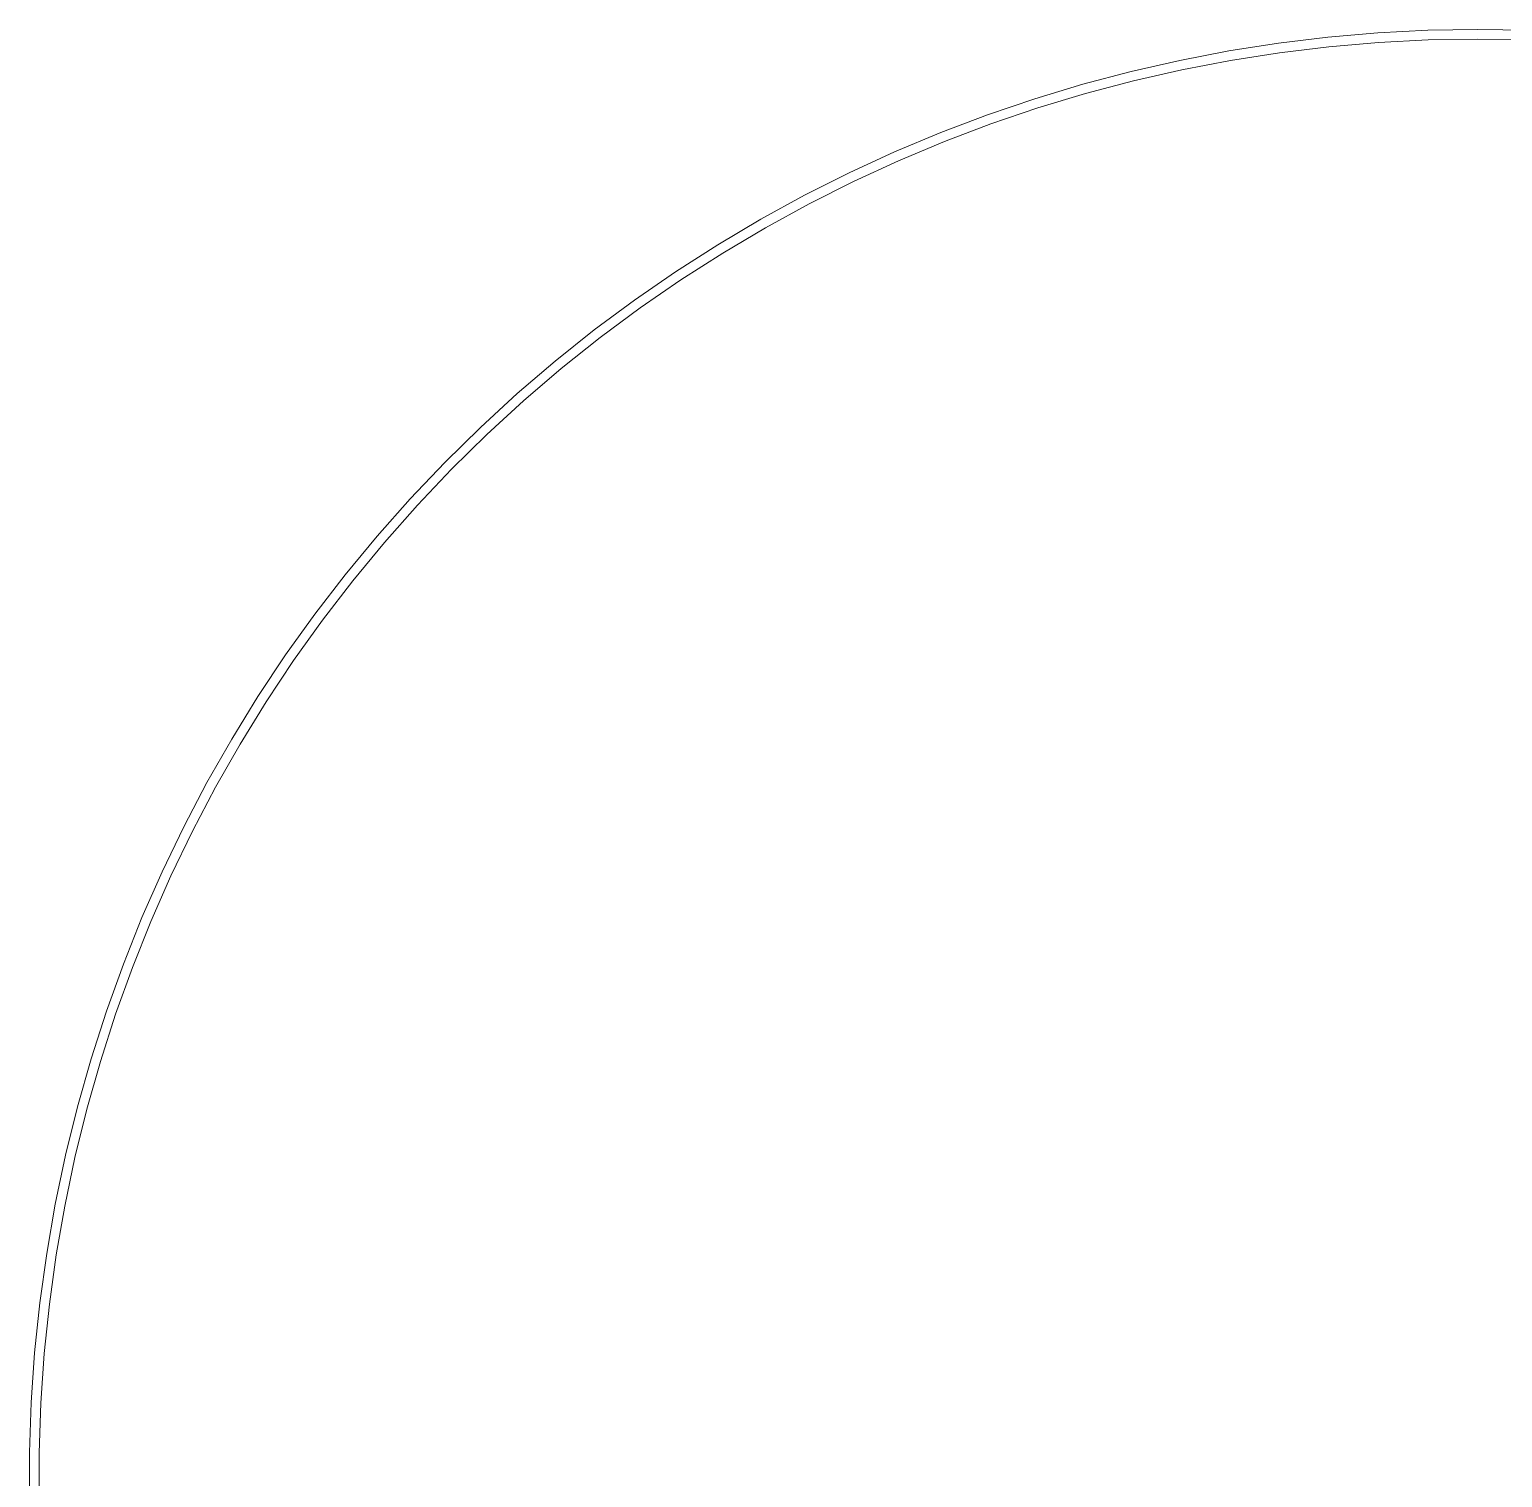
# Model space of a CAD drawing. Header units: inches. Extents: x 48 to 364, y 83 to 304.
# Drawn here: x 218.24 to 259.91, y 167.89 to 208.87 of the extents above; entities that cross this region are included whole.
import ezdxf

# ---------------------------------------------------------------- set-up
doc = ezdxf.new("R2010")
doc.units = ezdxf.units.IN
doc.header["$MEASUREMENT"] = 0
doc.layers.add('DIMS', color=7, linetype='Continuous')

# ---------------------------------------------------------------- blocks, each defined once
blk = doc.blocks.new('block 109')
at = {"layer": 'DIMS', "color": 7, "lineweight": 18, "true_color": 0xffffff}
blk.add_lwpolyline([(259.208, 208.871), (257.794, 208.847)], dxfattribs=at)
blk = doc.blocks.new('block 108')
at = {"layer": 'DIMS'}
blk.add_blockref('block 109', (0, 0), dxfattribs=at)
blk = doc.blocks.new('block 107')
at = {"layer": 'DIMS'}
blk.add_blockref('block 108', (0, 0), dxfattribs=at)
blk = doc.blocks.new('block 112')
at = {"layer": 'DIMS', "color": 7, "lineweight": 18, "true_color": 0xffffff}
blk.add_lwpolyline([(257.794, 208.847), (256.381, 208.774)], dxfattribs=at)
blk = doc.blocks.new('block 111')
at = {"layer": 'DIMS'}
blk.add_blockref('block 112', (0, 0), dxfattribs=at)
blk = doc.blocks.new('block 110')
at = {"layer": 'DIMS'}
blk.add_blockref('block 111', (0, 0), dxfattribs=at)
blk = doc.blocks.new('block 115')
at = {"layer": 'DIMS', "color": 7, "lineweight": 18, "true_color": 0xffffff}
blk.add_lwpolyline([(256.381, 208.774), (254.972, 208.652)], dxfattribs=at)
blk = doc.blocks.new('block 114')
at = {"layer": 'DIMS'}
blk.add_blockref('block 115', (0, 0), dxfattribs=at)
blk = doc.blocks.new('block 113')
at = {"layer": 'DIMS'}
blk.add_blockref('block 114', (0, 0), dxfattribs=at)
blk = doc.blocks.new('block 118')
at = {"layer": 'DIMS', "color": 7, "lineweight": 18, "true_color": 0xffffff}
blk.add_lwpolyline([(254.972, 208.652), (253.568, 208.481)], dxfattribs=at)
blk = doc.blocks.new('block 117')
at = {"layer": 'DIMS'}
blk.add_blockref('block 118', (0, 0), dxfattribs=at)
blk = doc.blocks.new('block 116')
at = {"layer": 'DIMS'}
blk.add_blockref('block 117', (0, 0), dxfattribs=at)
blk = doc.blocks.new('block 121')
at = {"layer": 'DIMS', "color": 7, "lineweight": 18, "true_color": 0xffffff}
blk.add_lwpolyline([(253.568, 208.481), (252.17, 208.263)], dxfattribs=at)
blk = doc.blocks.new('block 120')
at = {"layer": 'DIMS'}
blk.add_blockref('block 121', (0, 0), dxfattribs=at)
blk = doc.blocks.new('block 119')
at = {"layer": 'DIMS'}
blk.add_blockref('block 120', (0, 0), dxfattribs=at)
blk = doc.blocks.new('block 124')
at = {"layer": 'DIMS', "color": 7, "lineweight": 18, "true_color": 0xffffff}
blk.add_lwpolyline([(252.17, 208.263), (250.781, 207.996)], dxfattribs=at)
blk = doc.blocks.new('block 123')
at = {"layer": 'DIMS'}
blk.add_blockref('block 124', (0, 0), dxfattribs=at)
blk = doc.blocks.new('block 122')
at = {"layer": 'DIMS'}
blk.add_blockref('block 123', (0, 0), dxfattribs=at)
blk = doc.blocks.new('block 127')
at = {"layer": 'DIMS', "color": 7, "lineweight": 18, "true_color": 0xffffff}
blk.add_lwpolyline([(250.781, 207.996), (249.401, 207.681)], dxfattribs=at)
blk = doc.blocks.new('block 126')
at = {"layer": 'DIMS'}
blk.add_blockref('block 127', (0, 0), dxfattribs=at)
blk = doc.blocks.new('block 125')
at = {"layer": 'DIMS'}
blk.add_blockref('block 126', (0, 0), dxfattribs=at)
blk = doc.blocks.new('block 130')
at = {"layer": 'DIMS', "color": 7, "lineweight": 18, "true_color": 0xffffff}
blk.add_lwpolyline([(249.401, 207.681), (248.034, 207.319)], dxfattribs=at)
blk = doc.blocks.new('block 129')
at = {"layer": 'DIMS'}
blk.add_blockref('block 130', (0, 0), dxfattribs=at)
blk = doc.blocks.new('block 128')
at = {"layer": 'DIMS'}
blk.add_blockref('block 129', (0, 0), dxfattribs=at)
blk = doc.blocks.new('block 133')
at = {"layer": 'DIMS', "color": 7, "lineweight": 18, "true_color": 0xffffff}
blk.add_lwpolyline([(248.034, 207.319), (246.68, 206.909)], dxfattribs=at)
blk = doc.blocks.new('block 132')
at = {"layer": 'DIMS'}
blk.add_blockref('block 133', (0, 0), dxfattribs=at)
blk = doc.blocks.new('block 131')
at = {"layer": 'DIMS'}
blk.add_blockref('block 132', (0, 0), dxfattribs=at)
blk = doc.blocks.new('block 136')
at = {"layer": 'DIMS', "color": 7, "lineweight": 18, "true_color": 0xffffff}
blk.add_lwpolyline([(246.68, 206.909), (245.34, 206.454)], dxfattribs=at)
blk = doc.blocks.new('block 135')
at = {"layer": 'DIMS'}
blk.add_blockref('block 136', (0, 0), dxfattribs=at)
blk = doc.blocks.new('block 134')
at = {"layer": 'DIMS'}
blk.add_blockref('block 135', (0, 0), dxfattribs=at)
blk = doc.blocks.new('block 139')
at = {"layer": 'DIMS', "color": 7, "lineweight": 18, "true_color": 0xffffff}
blk.add_lwpolyline([(245.34, 206.454), (244.018, 205.952)], dxfattribs=at)
blk = doc.blocks.new('block 138')
at = {"layer": 'DIMS'}
blk.add_blockref('block 139', (0, 0), dxfattribs=at)
blk = doc.blocks.new('block 137')
at = {"layer": 'DIMS'}
blk.add_blockref('block 138', (0, 0), dxfattribs=at)
blk = doc.blocks.new('block 142')
at = {"layer": 'DIMS', "color": 7, "lineweight": 18, "true_color": 0xffffff}
blk.add_lwpolyline([(244.018, 205.952), (242.713, 205.405)], dxfattribs=at)
blk = doc.blocks.new('block 141')
at = {"layer": 'DIMS'}
blk.add_blockref('block 142', (0, 0), dxfattribs=at)
blk = doc.blocks.new('block 140')
at = {"layer": 'DIMS'}
blk.add_blockref('block 141', (0, 0), dxfattribs=at)
blk = doc.blocks.new('block 145')
at = {"layer": 'DIMS', "color": 7, "lineweight": 18, "true_color": 0xffffff}
blk.add_lwpolyline([(242.713, 205.405), (241.428, 204.813)], dxfattribs=at)
blk = doc.blocks.new('block 144')
at = {"layer": 'DIMS'}
blk.add_blockref('block 145', (0, 0), dxfattribs=at)
blk = doc.blocks.new('block 143')
at = {"layer": 'DIMS'}
blk.add_blockref('block 144', (0, 0), dxfattribs=at)
blk = doc.blocks.new('block 148')
at = {"layer": 'DIMS', "color": 7, "lineweight": 18, "true_color": 0xffffff}
blk.add_lwpolyline([(241.428, 204.813), (240.164, 204.178)], dxfattribs=at)
blk = doc.blocks.new('block 147')
at = {"layer": 'DIMS'}
blk.add_blockref('block 148', (0, 0), dxfattribs=at)
blk = doc.blocks.new('block 146')
at = {"layer": 'DIMS'}
blk.add_blockref('block 147', (0, 0), dxfattribs=at)
blk = doc.blocks.new('block 151')
at = {"layer": 'DIMS', "color": 7, "lineweight": 18, "true_color": 0xffffff}
blk.add_lwpolyline([(240.164, 204.178), (238.924, 203.499)], dxfattribs=at)
blk = doc.blocks.new('block 150')
at = {"layer": 'DIMS'}
blk.add_blockref('block 151', (0, 0), dxfattribs=at)
blk = doc.blocks.new('block 149')
at = {"layer": 'DIMS'}
blk.add_blockref('block 150', (0, 0), dxfattribs=at)
blk = doc.blocks.new('block 154')
at = {"layer": 'DIMS', "color": 7, "lineweight": 18, "true_color": 0xffffff}
blk.add_lwpolyline([(238.924, 203.499), (237.707, 202.777)], dxfattribs=at)
blk = doc.blocks.new('block 153')
at = {"layer": 'DIMS'}
blk.add_blockref('block 154', (0, 0), dxfattribs=at)
blk = doc.blocks.new('block 152')
at = {"layer": 'DIMS'}
blk.add_blockref('block 153', (0, 0), dxfattribs=at)
blk = doc.blocks.new('block 157')
at = {"layer": 'DIMS', "color": 7, "lineweight": 18, "true_color": 0xffffff}
blk.add_lwpolyline([(237.707, 202.777), (236.516, 202.015)], dxfattribs=at)
blk = doc.blocks.new('block 156')
at = {"layer": 'DIMS'}
blk.add_blockref('block 157', (0, 0), dxfattribs=at)
blk = doc.blocks.new('block 155')
at = {"layer": 'DIMS'}
blk.add_blockref('block 156', (0, 0), dxfattribs=at)
blk = doc.blocks.new('block 160')
at = {"layer": 'DIMS', "color": 7, "lineweight": 18, "true_color": 0xffffff}
blk.add_lwpolyline([(236.516, 202.015), (235.351, 201.211)], dxfattribs=at)
blk = doc.blocks.new('block 159')
at = {"layer": 'DIMS'}
blk.add_blockref('block 160', (0, 0), dxfattribs=at)
blk = doc.blocks.new('block 158')
at = {"layer": 'DIMS'}
blk.add_blockref('block 159', (0, 0), dxfattribs=at)
blk = doc.blocks.new('block 163')
at = {"layer": 'DIMS', "color": 7, "lineweight": 18, "true_color": 0xffffff}
blk.add_lwpolyline([(235.351, 201.211), (234.215, 200.367)], dxfattribs=at)
blk = doc.blocks.new('block 162')
at = {"layer": 'DIMS'}
blk.add_blockref('block 163', (0, 0), dxfattribs=at)
blk = doc.blocks.new('block 161')
at = {"layer": 'DIMS'}
blk.add_blockref('block 162', (0, 0), dxfattribs=at)
blk = doc.blocks.new('block 166')
at = {"layer": 'DIMS', "color": 7, "lineweight": 18, "true_color": 0xffffff}
blk.add_lwpolyline([(234.215, 200.367), (233.109, 199.485)], dxfattribs=at)
blk = doc.blocks.new('block 165')
at = {"layer": 'DIMS'}
blk.add_blockref('block 166', (0, 0), dxfattribs=at)
blk = doc.blocks.new('block 164')
at = {"layer": 'DIMS'}
blk.add_blockref('block 165', (0, 0), dxfattribs=at)
blk = doc.blocks.new('block 169')
at = {"layer": 'DIMS', "color": 7, "lineweight": 18, "true_color": 0xffffff}
blk.add_lwpolyline([(233.109, 199.485), (232.034, 198.566)], dxfattribs=at)
blk = doc.blocks.new('block 168')
at = {"layer": 'DIMS'}
blk.add_blockref('block 169', (0, 0), dxfattribs=at)
blk = doc.blocks.new('block 167')
at = {"layer": 'DIMS'}
blk.add_blockref('block 168', (0, 0), dxfattribs=at)
blk = doc.blocks.new('block 172')
at = {"layer": 'DIMS', "color": 7, "lineweight": 18, "true_color": 0xffffff}
blk.add_lwpolyline([(232.034, 198.566), (230.992, 197.609)], dxfattribs=at)
blk = doc.blocks.new('block 171')
at = {"layer": 'DIMS'}
blk.add_blockref('block 172', (0, 0), dxfattribs=at)
blk = doc.blocks.new('block 170')
at = {"layer": 'DIMS'}
blk.add_blockref('block 171', (0, 0), dxfattribs=at)
blk = doc.blocks.new('block 175')
at = {"layer": 'DIMS', "color": 7, "lineweight": 18, "true_color": 0xffffff}
blk.add_lwpolyline([(230.992, 197.609), (229.983, 196.618)], dxfattribs=at)
blk = doc.blocks.new('block 174')
at = {"layer": 'DIMS'}
blk.add_blockref('block 175', (0, 0), dxfattribs=at)
blk = doc.blocks.new('block 173')
at = {"layer": 'DIMS'}
blk.add_blockref('block 174', (0, 0), dxfattribs=at)
blk = doc.blocks.new('block 178')
at = {"layer": 'DIMS', "color": 7, "lineweight": 18, "true_color": 0xffffff}
blk.add_lwpolyline([(229.983, 196.618), (229.009, 195.592)], dxfattribs=at)
blk = doc.blocks.new('block 177')
at = {"layer": 'DIMS'}
blk.add_blockref('block 178', (0, 0), dxfattribs=at)
blk = doc.blocks.new('block 176')
at = {"layer": 'DIMS'}
blk.add_blockref('block 177', (0, 0), dxfattribs=at)
blk = doc.blocks.new('block 181')
at = {"layer": 'DIMS', "color": 7, "lineweight": 18, "true_color": 0xffffff}
blk.add_lwpolyline([(229.009, 195.592), (228.071, 194.533)], dxfattribs=at)
blk = doc.blocks.new('block 180')
at = {"layer": 'DIMS'}
blk.add_blockref('block 181', (0, 0), dxfattribs=at)
blk = doc.blocks.new('block 179')
at = {"layer": 'DIMS'}
blk.add_blockref('block 180', (0, 0), dxfattribs=at)
blk = doc.blocks.new('block 184')
at = {"layer": 'DIMS', "color": 7, "lineweight": 18, "true_color": 0xffffff}
blk.add_lwpolyline([(228.071, 194.533), (227.169, 193.442)], dxfattribs=at)
blk = doc.blocks.new('block 183')
at = {"layer": 'DIMS'}
blk.add_blockref('block 184', (0, 0), dxfattribs=at)
blk = doc.blocks.new('block 182')
at = {"layer": 'DIMS'}
blk.add_blockref('block 183', (0, 0), dxfattribs=at)
blk = doc.blocks.new('block 187')
at = {"layer": 'DIMS', "color": 7, "lineweight": 18, "true_color": 0xffffff}
blk.add_lwpolyline([(227.169, 193.442), (226.307, 192.321)], dxfattribs=at)
blk = doc.blocks.new('block 186')
at = {"layer": 'DIMS'}
blk.add_blockref('block 187', (0, 0), dxfattribs=at)
blk = doc.blocks.new('block 185')
at = {"layer": 'DIMS'}
blk.add_blockref('block 186', (0, 0), dxfattribs=at)
blk = doc.blocks.new('block 190')
at = {"layer": 'DIMS', "color": 7, "lineweight": 18, "true_color": 0xffffff}
blk.add_lwpolyline([(226.307, 192.321), (225.483, 191.171)], dxfattribs=at)
blk = doc.blocks.new('block 189')
at = {"layer": 'DIMS'}
blk.add_blockref('block 190', (0, 0), dxfattribs=at)
blk = doc.blocks.new('block 188')
at = {"layer": 'DIMS'}
blk.add_blockref('block 189', (0, 0), dxfattribs=at)
blk = doc.blocks.new('block 193')
at = {"layer": 'DIMS', "color": 7, "lineweight": 18, "true_color": 0xffffff}
blk.add_lwpolyline([(225.483, 191.171), (224.7, 189.993)], dxfattribs=at)
blk = doc.blocks.new('block 192')
at = {"layer": 'DIMS'}
blk.add_blockref('block 193', (0, 0), dxfattribs=at)
blk = doc.blocks.new('block 191')
at = {"layer": 'DIMS'}
blk.add_blockref('block 192', (0, 0), dxfattribs=at)
blk = doc.blocks.new('block 196')
at = {"layer": 'DIMS', "color": 7, "lineweight": 18, "true_color": 0xffffff}
blk.add_lwpolyline([(224.7, 189.993), (223.957, 188.789)], dxfattribs=at)
blk = doc.blocks.new('block 195')
at = {"layer": 'DIMS'}
blk.add_blockref('block 196', (0, 0), dxfattribs=at)
blk = doc.blocks.new('block 194')
at = {"layer": 'DIMS'}
blk.add_blockref('block 195', (0, 0), dxfattribs=at)
blk = doc.blocks.new('block 199')
at = {"layer": 'DIMS', "color": 7, "lineweight": 18, "true_color": 0xffffff}
blk.add_lwpolyline([(223.957, 188.789), (223.257, 187.56)], dxfattribs=at)
blk = doc.blocks.new('block 198')
at = {"layer": 'DIMS'}
blk.add_blockref('block 199', (0, 0), dxfattribs=at)
blk = doc.blocks.new('block 197')
at = {"layer": 'DIMS'}
blk.add_blockref('block 198', (0, 0), dxfattribs=at)
blk = doc.blocks.new('block 202')
at = {"layer": 'DIMS', "color": 7, "lineweight": 18, "true_color": 0xffffff}
blk.add_lwpolyline([(223.257, 187.56), (222.6, 186.307)], dxfattribs=at)
blk = doc.blocks.new('block 201')
at = {"layer": 'DIMS'}
blk.add_blockref('block 202', (0, 0), dxfattribs=at)
blk = doc.blocks.new('block 200')
at = {"layer": 'DIMS'}
blk.add_blockref('block 201', (0, 0), dxfattribs=at)
blk = doc.blocks.new('block 205')
at = {"layer": 'DIMS', "color": 7, "lineweight": 18, "true_color": 0xffffff}
blk.add_lwpolyline([(222.6, 186.307), (221.986, 185.033)], dxfattribs=at)
blk = doc.blocks.new('block 204')
at = {"layer": 'DIMS'}
blk.add_blockref('block 205', (0, 0), dxfattribs=at)
blk = doc.blocks.new('block 203')
at = {"layer": 'DIMS'}
blk.add_blockref('block 204', (0, 0), dxfattribs=at)
blk = doc.blocks.new('block 208')
at = {"layer": 'DIMS', "color": 7, "lineweight": 18, "true_color": 0xffffff}
blk.add_lwpolyline([(221.986, 185.033), (221.417, 183.738)], dxfattribs=at)
blk = doc.blocks.new('block 207')
at = {"layer": 'DIMS'}
blk.add_blockref('block 208', (0, 0), dxfattribs=at)
blk = doc.blocks.new('block 206')
at = {"layer": 'DIMS'}
blk.add_blockref('block 207', (0, 0), dxfattribs=at)
blk = doc.blocks.new('block 211')
at = {"layer": 'DIMS', "color": 7, "lineweight": 18, "true_color": 0xffffff}
blk.add_lwpolyline([(221.417, 183.738), (220.892, 182.424)], dxfattribs=at)
blk = doc.blocks.new('block 210')
at = {"layer": 'DIMS'}
blk.add_blockref('block 211', (0, 0), dxfattribs=at)
blk = doc.blocks.new('block 209')
at = {"layer": 'DIMS'}
blk.add_blockref('block 210', (0, 0), dxfattribs=at)
blk = doc.blocks.new('block 214')
at = {"layer": 'DIMS', "color": 7, "lineweight": 18, "true_color": 0xffffff}
blk.add_lwpolyline([(220.892, 182.424), (220.413, 181.093)], dxfattribs=at)
blk = doc.blocks.new('block 213')
at = {"layer": 'DIMS'}
blk.add_blockref('block 214', (0, 0), dxfattribs=at)
blk = doc.blocks.new('block 212')
at = {"layer": 'DIMS'}
blk.add_blockref('block 213', (0, 0), dxfattribs=at)
blk = doc.blocks.new('block 217')
at = {"layer": 'DIMS', "color": 7, "lineweight": 18, "true_color": 0xffffff}
blk.add_lwpolyline([(220.413, 181.093), (219.981, 179.746)], dxfattribs=at)
blk = doc.blocks.new('block 216')
at = {"layer": 'DIMS'}
blk.add_blockref('block 217', (0, 0), dxfattribs=at)
blk = doc.blocks.new('block 215')
at = {"layer": 'DIMS'}
blk.add_blockref('block 216', (0, 0), dxfattribs=at)
blk = doc.blocks.new('block 220')
at = {"layer": 'DIMS', "color": 7, "lineweight": 18, "true_color": 0xffffff}
blk.add_lwpolyline([(219.981, 179.746), (219.596, 178.385)], dxfattribs=at)
blk = doc.blocks.new('block 219')
at = {"layer": 'DIMS'}
blk.add_blockref('block 220', (0, 0), dxfattribs=at)
blk = doc.blocks.new('block 218')
at = {"layer": 'DIMS'}
blk.add_blockref('block 219', (0, 0), dxfattribs=at)
blk = doc.blocks.new('block 223')
at = {"layer": 'DIMS', "color": 7, "lineweight": 18, "true_color": 0xffffff}
blk.add_lwpolyline([(219.596, 178.385), (219.257, 177.011)], dxfattribs=at)
blk = doc.blocks.new('block 222')
at = {"layer": 'DIMS'}
blk.add_blockref('block 223', (0, 0), dxfattribs=at)
blk = doc.blocks.new('block 221')
at = {"layer": 'DIMS'}
blk.add_blockref('block 222', (0, 0), dxfattribs=at)
blk = doc.blocks.new('block 226')
at = {"layer": 'DIMS', "color": 7, "lineweight": 18, "true_color": 0xffffff}
blk.add_lwpolyline([(219.257, 177.011), (218.966, 175.627)], dxfattribs=at)
blk = doc.blocks.new('block 225')
at = {"layer": 'DIMS'}
blk.add_blockref('block 226', (0, 0), dxfattribs=at)
blk = doc.blocks.new('block 224')
at = {"layer": 'DIMS'}
blk.add_blockref('block 225', (0, 0), dxfattribs=at)
blk = doc.blocks.new('block 229')
at = {"layer": 'DIMS', "color": 7, "lineweight": 18, "true_color": 0xffffff}
blk.add_lwpolyline([(218.966, 175.627), (218.723, 174.233)], dxfattribs=at)
blk = doc.blocks.new('block 228')
at = {"layer": 'DIMS'}
blk.add_blockref('block 229', (0, 0), dxfattribs=at)
blk = doc.blocks.new('block 227')
at = {"layer": 'DIMS'}
blk.add_blockref('block 228', (0, 0), dxfattribs=at)
blk = doc.blocks.new('block 232')
at = {"layer": 'DIMS', "color": 7, "lineweight": 18, "true_color": 0xffffff}
blk.add_lwpolyline([(218.723, 174.233), (218.528, 172.832)], dxfattribs=at)
blk = doc.blocks.new('block 231')
at = {"layer": 'DIMS'}
blk.add_blockref('block 232', (0, 0), dxfattribs=at)
blk = doc.blocks.new('block 230')
at = {"layer": 'DIMS'}
blk.add_blockref('block 231', (0, 0), dxfattribs=at)
blk = doc.blocks.new('block 235')
at = {"layer": 'DIMS', "color": 7, "lineweight": 18, "true_color": 0xffffff}
blk.add_lwpolyline([(218.528, 172.832), (218.382, 171.425)], dxfattribs=at)
blk = doc.blocks.new('block 234')
at = {"layer": 'DIMS'}
blk.add_blockref('block 235', (0, 0), dxfattribs=at)
blk = doc.blocks.new('block 233')
at = {"layer": 'DIMS'}
blk.add_blockref('block 234', (0, 0), dxfattribs=at)
blk = doc.blocks.new('block 238')
at = {"layer": 'DIMS', "color": 7, "lineweight": 18, "true_color": 0xffffff}
blk.add_lwpolyline([(218.382, 171.425), (218.284, 170.013)], dxfattribs=at)
blk = doc.blocks.new('block 237')
at = {"layer": 'DIMS'}
blk.add_blockref('block 238', (0, 0), dxfattribs=at)
blk = doc.blocks.new('block 236')
at = {"layer": 'DIMS'}
blk.add_blockref('block 237', (0, 0), dxfattribs=at)
blk = doc.blocks.new('block 241')
at = {"layer": 'DIMS', "color": 7, "lineweight": 18, "true_color": 0xffffff}
blk.add_lwpolyline([(218.284, 170.013), (218.236, 168.6)], dxfattribs=at)
blk = doc.blocks.new('block 240')
at = {"layer": 'DIMS'}
blk.add_blockref('block 241', (0, 0), dxfattribs=at)
blk = doc.blocks.new('block 239')
at = {"layer": 'DIMS'}
blk.add_blockref('block 240', (0, 0), dxfattribs=at)
blk = doc.blocks.new('block 244')
at = {"layer": 'DIMS', "color": 7, "lineweight": 18, "true_color": 0xffffff}
blk.add_lwpolyline([(218.236, 168.6), (218.236, 167.185)], dxfattribs=at)
blk = doc.blocks.new('block 243')
at = {"layer": 'DIMS'}
blk.add_blockref('block 244', (0, 0), dxfattribs=at)
blk = doc.blocks.new('block 242')
at = {"layer": 'DIMS'}
blk.add_blockref('block 243', (0, 0), dxfattribs=at)
blk = doc.blocks.new('block 517')
at = {"layer": 'DIMS', "color": 7, "lineweight": 18, "true_color": 0xffffff}
blk.add_lwpolyline([(218.508, 167.19), (218.508, 168.595)], dxfattribs=at)
blk = doc.blocks.new('block 516')
at = {"layer": 'DIMS'}
blk.add_blockref('block 517', (0, 0), dxfattribs=at)
blk = doc.blocks.new('block 515')
at = {"layer": 'DIMS'}
blk.add_blockref('block 516', (0, 0), dxfattribs=at)
blk = doc.blocks.new('block 520')
at = {"layer": 'DIMS', "color": 7, "lineweight": 18, "true_color": 0xffffff}
blk.add_lwpolyline([(218.508, 168.595), (218.557, 170)], dxfattribs=at)
blk = doc.blocks.new('block 519')
at = {"layer": 'DIMS'}
blk.add_blockref('block 520', (0, 0), dxfattribs=at)
blk = doc.blocks.new('block 518')
at = {"layer": 'DIMS'}
blk.add_blockref('block 519', (0, 0), dxfattribs=at)
blk = doc.blocks.new('block 523')
at = {"layer": 'DIMS', "color": 7, "lineweight": 18, "true_color": 0xffffff}
blk.add_lwpolyline([(218.557, 170), (218.654, 171.401)], dxfattribs=at)
blk = doc.blocks.new('block 522')
at = {"layer": 'DIMS'}
blk.add_blockref('block 523', (0, 0), dxfattribs=at)
blk = doc.blocks.new('block 521')
at = {"layer": 'DIMS'}
blk.add_blockref('block 522', (0, 0), dxfattribs=at)
blk = doc.blocks.new('block 526')
at = {"layer": 'DIMS', "color": 7, "lineweight": 18, "true_color": 0xffffff}
blk.add_lwpolyline([(218.654, 171.401), (218.799, 172.799)], dxfattribs=at)
blk = doc.blocks.new('block 525')
at = {"layer": 'DIMS'}
blk.add_blockref('block 526', (0, 0), dxfattribs=at)
blk = doc.blocks.new('block 524')
at = {"layer": 'DIMS'}
blk.add_blockref('block 525', (0, 0), dxfattribs=at)
blk = doc.blocks.new('block 529')
at = {"layer": 'DIMS', "color": 7, "lineweight": 18, "true_color": 0xffffff}
blk.add_lwpolyline([(218.799, 172.799), (218.993, 174.191)], dxfattribs=at)
blk = doc.blocks.new('block 528')
at = {"layer": 'DIMS'}
blk.add_blockref('block 529', (0, 0), dxfattribs=at)
blk = doc.blocks.new('block 527')
at = {"layer": 'DIMS'}
blk.add_blockref('block 528', (0, 0), dxfattribs=at)
blk = doc.blocks.new('block 532')
at = {"layer": 'DIMS', "color": 7, "lineweight": 18, "true_color": 0xffffff}
blk.add_lwpolyline([(218.993, 174.191), (219.234, 175.575)], dxfattribs=at)
blk = doc.blocks.new('block 531')
at = {"layer": 'DIMS'}
blk.add_blockref('block 532', (0, 0), dxfattribs=at)
blk = doc.blocks.new('block 530')
at = {"layer": 'DIMS'}
blk.add_blockref('block 531', (0, 0), dxfattribs=at)
blk = doc.blocks.new('block 535')
at = {"layer": 'DIMS', "color": 7, "lineweight": 18, "true_color": 0xffffff}
blk.add_lwpolyline([(219.234, 175.575), (219.523, 176.95)], dxfattribs=at)
blk = doc.blocks.new('block 534')
at = {"layer": 'DIMS'}
blk.add_blockref('block 535', (0, 0), dxfattribs=at)
blk = doc.blocks.new('block 533')
at = {"layer": 'DIMS'}
blk.add_blockref('block 534', (0, 0), dxfattribs=at)
blk = doc.blocks.new('block 538')
at = {"layer": 'DIMS', "color": 7, "lineweight": 18, "true_color": 0xffffff}
blk.add_lwpolyline([(219.523, 176.95), (219.859, 178.315)], dxfattribs=at)
blk = doc.blocks.new('block 537')
at = {"layer": 'DIMS'}
blk.add_blockref('block 538', (0, 0), dxfattribs=at)
blk = doc.blocks.new('block 536')
at = {"layer": 'DIMS'}
blk.add_blockref('block 537', (0, 0), dxfattribs=at)
blk = doc.blocks.new('block 541')
at = {"layer": 'DIMS', "color": 7, "lineweight": 18, "true_color": 0xffffff}
blk.add_lwpolyline([(219.859, 178.315), (220.243, 179.667)], dxfattribs=at)
blk = doc.blocks.new('block 540')
at = {"layer": 'DIMS'}
blk.add_blockref('block 541', (0, 0), dxfattribs=at)
blk = doc.blocks.new('block 539')
at = {"layer": 'DIMS'}
blk.add_blockref('block 540', (0, 0), dxfattribs=at)
blk = doc.blocks.new('block 544')
at = {"layer": 'DIMS', "color": 7, "lineweight": 18, "true_color": 0xffffff}
blk.add_lwpolyline([(220.243, 179.667), (220.672, 181.005)], dxfattribs=at)
blk = doc.blocks.new('block 543')
at = {"layer": 'DIMS'}
blk.add_blockref('block 544', (0, 0), dxfattribs=at)
blk = doc.blocks.new('block 542')
at = {"layer": 'DIMS'}
blk.add_blockref('block 543', (0, 0), dxfattribs=at)
blk = doc.blocks.new('block 547')
at = {"layer": 'DIMS', "color": 7, "lineweight": 18, "true_color": 0xffffff}
blk.add_lwpolyline([(220.672, 181.005), (221.148, 182.327)], dxfattribs=at)
blk = doc.blocks.new('block 546')
at = {"layer": 'DIMS'}
blk.add_blockref('block 547', (0, 0), dxfattribs=at)
blk = doc.blocks.new('block 545')
at = {"layer": 'DIMS'}
blk.add_blockref('block 546', (0, 0), dxfattribs=at)
blk = doc.blocks.new('block 550')
at = {"layer": 'DIMS', "color": 7, "lineweight": 18, "true_color": 0xffffff}
blk.add_lwpolyline([(221.148, 182.327), (221.669, 183.632)], dxfattribs=at)
blk = doc.blocks.new('block 549')
at = {"layer": 'DIMS'}
blk.add_blockref('block 550', (0, 0), dxfattribs=at)
blk = doc.blocks.new('block 548')
at = {"layer": 'DIMS'}
blk.add_blockref('block 549', (0, 0), dxfattribs=at)
blk = doc.blocks.new('block 553')
at = {"layer": 'DIMS', "color": 7, "lineweight": 18, "true_color": 0xffffff}
blk.add_lwpolyline([(221.669, 183.632), (222.234, 184.918)], dxfattribs=at)
blk = doc.blocks.new('block 552')
at = {"layer": 'DIMS'}
blk.add_blockref('block 553', (0, 0), dxfattribs=at)
blk = doc.blocks.new('block 551')
at = {"layer": 'DIMS'}
blk.add_blockref('block 552', (0, 0), dxfattribs=at)
blk = doc.blocks.new('block 556')
at = {"layer": 'DIMS', "color": 7, "lineweight": 18, "true_color": 0xffffff}
blk.add_lwpolyline([(222.234, 184.918), (222.844, 186.185)], dxfattribs=at)
blk = doc.blocks.new('block 555')
at = {"layer": 'DIMS'}
blk.add_blockref('block 556', (0, 0), dxfattribs=at)
blk = doc.blocks.new('block 554')
at = {"layer": 'DIMS'}
blk.add_blockref('block 555', (0, 0), dxfattribs=at)
blk = doc.blocks.new('block 559')
at = {"layer": 'DIMS', "color": 7, "lineweight": 18, "true_color": 0xffffff}
blk.add_lwpolyline([(222.844, 186.185), (223.497, 187.429)], dxfattribs=at)
blk = doc.blocks.new('block 558')
at = {"layer": 'DIMS'}
blk.add_blockref('block 559', (0, 0), dxfattribs=at)
blk = doc.blocks.new('block 557')
at = {"layer": 'DIMS'}
blk.add_blockref('block 558', (0, 0), dxfattribs=at)
blk = doc.blocks.new('block 562')
at = {"layer": 'DIMS', "color": 7, "lineweight": 18, "true_color": 0xffffff}
blk.add_lwpolyline([(223.497, 187.429), (224.193, 188.65)], dxfattribs=at)
blk = doc.blocks.new('block 561')
at = {"layer": 'DIMS'}
blk.add_blockref('block 562', (0, 0), dxfattribs=at)
blk = doc.blocks.new('block 560')
at = {"layer": 'DIMS'}
blk.add_blockref('block 561', (0, 0), dxfattribs=at)
blk = doc.blocks.new('block 565')
at = {"layer": 'DIMS', "color": 7, "lineweight": 18, "true_color": 0xffffff}
blk.add_lwpolyline([(224.193, 188.65), (224.93, 189.846)], dxfattribs=at)
blk = doc.blocks.new('block 564')
at = {"layer": 'DIMS'}
blk.add_blockref('block 565', (0, 0), dxfattribs=at)
blk = doc.blocks.new('block 563')
at = {"layer": 'DIMS'}
blk.add_blockref('block 564', (0, 0), dxfattribs=at)
blk = doc.blocks.new('block 568')
at = {"layer": 'DIMS', "color": 7, "lineweight": 18, "true_color": 0xffffff}
blk.add_lwpolyline([(224.93, 189.846), (225.708, 191.016)], dxfattribs=at)
blk = doc.blocks.new('block 567')
at = {"layer": 'DIMS'}
blk.add_blockref('block 568', (0, 0), dxfattribs=at)
blk = doc.blocks.new('block 566')
at = {"layer": 'DIMS'}
blk.add_blockref('block 567', (0, 0), dxfattribs=at)
blk = doc.blocks.new('block 571')
at = {"layer": 'DIMS', "color": 7, "lineweight": 18, "true_color": 0xffffff}
blk.add_lwpolyline([(225.708, 191.016), (226.526, 192.158)], dxfattribs=at)
blk = doc.blocks.new('block 570')
at = {"layer": 'DIMS'}
blk.add_blockref('block 571', (0, 0), dxfattribs=at)
blk = doc.blocks.new('block 569')
at = {"layer": 'DIMS'}
blk.add_blockref('block 570', (0, 0), dxfattribs=at)
blk = doc.blocks.new('block 574')
at = {"layer": 'DIMS', "color": 7, "lineweight": 18, "true_color": 0xffffff}
blk.add_lwpolyline([(226.526, 192.158), (227.383, 193.272)], dxfattribs=at)
blk = doc.blocks.new('block 573')
at = {"layer": 'DIMS'}
blk.add_blockref('block 574', (0, 0), dxfattribs=at)
blk = doc.blocks.new('block 572')
at = {"layer": 'DIMS'}
blk.add_blockref('block 573', (0, 0), dxfattribs=at)
blk = doc.blocks.new('block 577')
at = {"layer": 'DIMS', "color": 7, "lineweight": 18, "true_color": 0xffffff}
blk.add_lwpolyline([(227.383, 193.272), (228.278, 194.355)], dxfattribs=at)
blk = doc.blocks.new('block 576')
at = {"layer": 'DIMS'}
blk.add_blockref('block 577', (0, 0), dxfattribs=at)
blk = doc.blocks.new('block 575')
at = {"layer": 'DIMS'}
blk.add_blockref('block 576', (0, 0), dxfattribs=at)
blk = doc.blocks.new('block 580')
at = {"layer": 'DIMS', "color": 7, "lineweight": 18, "true_color": 0xffffff}
blk.add_lwpolyline([(228.278, 194.355), (229.21, 195.407)], dxfattribs=at)
blk = doc.blocks.new('block 579')
at = {"layer": 'DIMS'}
blk.add_blockref('block 580', (0, 0), dxfattribs=at)
blk = doc.blocks.new('block 578')
at = {"layer": 'DIMS'}
blk.add_blockref('block 579', (0, 0), dxfattribs=at)
blk = doc.blocks.new('block 583')
at = {"layer": 'DIMS', "color": 7, "lineweight": 18, "true_color": 0xffffff}
blk.add_lwpolyline([(229.21, 195.407), (230.178, 196.426)], dxfattribs=at)
blk = doc.blocks.new('block 582')
at = {"layer": 'DIMS'}
blk.add_blockref('block 583', (0, 0), dxfattribs=at)
blk = doc.blocks.new('block 581')
at = {"layer": 'DIMS'}
blk.add_blockref('block 582', (0, 0), dxfattribs=at)
blk = doc.blocks.new('block 586')
at = {"layer": 'DIMS', "color": 7, "lineweight": 18, "true_color": 0xffffff}
blk.add_lwpolyline([(230.178, 196.426), (231.179, 197.412)], dxfattribs=at)
blk = doc.blocks.new('block 585')
at = {"layer": 'DIMS'}
blk.add_blockref('block 586', (0, 0), dxfattribs=at)
blk = doc.blocks.new('block 584')
at = {"layer": 'DIMS'}
blk.add_blockref('block 585', (0, 0), dxfattribs=at)
blk = doc.blocks.new('block 589')
at = {"layer": 'DIMS', "color": 7, "lineweight": 18, "true_color": 0xffffff}
blk.add_lwpolyline([(231.179, 197.412), (232.215, 198.361)], dxfattribs=at)
blk = doc.blocks.new('block 588')
at = {"layer": 'DIMS'}
blk.add_blockref('block 589', (0, 0), dxfattribs=at)
blk = doc.blocks.new('block 587')
at = {"layer": 'DIMS'}
blk.add_blockref('block 588', (0, 0), dxfattribs=at)
blk = doc.blocks.new('block 592')
at = {"layer": 'DIMS', "color": 7, "lineweight": 18, "true_color": 0xffffff}
blk.add_lwpolyline([(232.215, 198.361), (233.283, 199.275)], dxfattribs=at)
blk = doc.blocks.new('block 591')
at = {"layer": 'DIMS'}
blk.add_blockref('block 592', (0, 0), dxfattribs=at)
blk = doc.blocks.new('block 590')
at = {"layer": 'DIMS'}
blk.add_blockref('block 591', (0, 0), dxfattribs=at)
blk = doc.blocks.new('block 595')
at = {"layer": 'DIMS', "color": 7, "lineweight": 18, "true_color": 0xffffff}
blk.add_lwpolyline([(233.283, 199.275), (234.382, 200.151)], dxfattribs=at)
blk = doc.blocks.new('block 594')
at = {"layer": 'DIMS'}
blk.add_blockref('block 595', (0, 0), dxfattribs=at)
blk = doc.blocks.new('block 593')
at = {"layer": 'DIMS'}
blk.add_blockref('block 594', (0, 0), dxfattribs=at)
blk = doc.blocks.new('block 598')
at = {"layer": 'DIMS', "color": 7, "lineweight": 18, "true_color": 0xffffff}
blk.add_lwpolyline([(234.382, 200.151), (235.51, 200.989)], dxfattribs=at)
blk = doc.blocks.new('block 597')
at = {"layer": 'DIMS'}
blk.add_blockref('block 598', (0, 0), dxfattribs=at)
blk = doc.blocks.new('block 596')
at = {"layer": 'DIMS'}
blk.add_blockref('block 597', (0, 0), dxfattribs=at)
blk = doc.blocks.new('block 601')
at = {"layer": 'DIMS', "color": 7, "lineweight": 18, "true_color": 0xffffff}
blk.add_lwpolyline([(235.51, 200.989), (236.667, 201.787)], dxfattribs=at)
blk = doc.blocks.new('block 600')
at = {"layer": 'DIMS'}
blk.add_blockref('block 601', (0, 0), dxfattribs=at)
blk = doc.blocks.new('block 599')
at = {"layer": 'DIMS'}
blk.add_blockref('block 600', (0, 0), dxfattribs=at)
blk = doc.blocks.new('block 604')
at = {"layer": 'DIMS', "color": 7, "lineweight": 18, "true_color": 0xffffff}
blk.add_lwpolyline([(236.667, 201.787), (237.85, 202.545)], dxfattribs=at)
blk = doc.blocks.new('block 603')
at = {"layer": 'DIMS'}
blk.add_blockref('block 604', (0, 0), dxfattribs=at)
blk = doc.blocks.new('block 602')
at = {"layer": 'DIMS'}
blk.add_blockref('block 603', (0, 0), dxfattribs=at)
blk = doc.blocks.new('block 607')
at = {"layer": 'DIMS', "color": 7, "lineweight": 18, "true_color": 0xffffff}
blk.add_lwpolyline([(237.85, 202.545), (239.059, 203.261)], dxfattribs=at)
blk = doc.blocks.new('block 606')
at = {"layer": 'DIMS'}
blk.add_blockref('block 607', (0, 0), dxfattribs=at)
blk = doc.blocks.new('block 605')
at = {"layer": 'DIMS'}
blk.add_blockref('block 606', (0, 0), dxfattribs=at)
blk = doc.blocks.new('block 610')
at = {"layer": 'DIMS', "color": 7, "lineweight": 18, "true_color": 0xffffff}
blk.add_lwpolyline([(239.059, 203.261), (240.291, 203.936)], dxfattribs=at)
blk = doc.blocks.new('block 609')
at = {"layer": 'DIMS'}
blk.add_blockref('block 610', (0, 0), dxfattribs=at)
blk = doc.blocks.new('block 608')
at = {"layer": 'DIMS'}
blk.add_blockref('block 609', (0, 0), dxfattribs=at)
blk = doc.blocks.new('block 613')
at = {"layer": 'DIMS', "color": 7, "lineweight": 18, "true_color": 0xffffff}
blk.add_lwpolyline([(240.291, 203.936), (241.547, 204.567)], dxfattribs=at)
blk = doc.blocks.new('block 612')
at = {"layer": 'DIMS'}
blk.add_blockref('block 613', (0, 0), dxfattribs=at)
blk = doc.blocks.new('block 611')
at = {"layer": 'DIMS'}
blk.add_blockref('block 612', (0, 0), dxfattribs=at)
blk = doc.blocks.new('block 616')
at = {"layer": 'DIMS', "color": 7, "lineweight": 18, "true_color": 0xffffff}
blk.add_lwpolyline([(241.547, 204.567), (242.823, 205.155)], dxfattribs=at)
blk = doc.blocks.new('block 615')
at = {"layer": 'DIMS'}
blk.add_blockref('block 616', (0, 0), dxfattribs=at)
blk = doc.blocks.new('block 614')
at = {"layer": 'DIMS'}
blk.add_blockref('block 615', (0, 0), dxfattribs=at)
blk = doc.blocks.new('block 619')
at = {"layer": 'DIMS', "color": 7, "lineweight": 18, "true_color": 0xffffff}
blk.add_lwpolyline([(242.823, 205.155), (244.119, 205.698)], dxfattribs=at)
blk = doc.blocks.new('block 618')
at = {"layer": 'DIMS'}
blk.add_blockref('block 619', (0, 0), dxfattribs=at)
blk = doc.blocks.new('block 617')
at = {"layer": 'DIMS'}
blk.add_blockref('block 618', (0, 0), dxfattribs=at)
blk = doc.blocks.new('block 622')
at = {"layer": 'DIMS', "color": 7, "lineweight": 18, "true_color": 0xffffff}
blk.add_lwpolyline([(244.119, 205.698), (245.433, 206.197)], dxfattribs=at)
blk = doc.blocks.new('block 621')
at = {"layer": 'DIMS'}
blk.add_blockref('block 622', (0, 0), dxfattribs=at)
blk = doc.blocks.new('block 620')
at = {"layer": 'DIMS'}
blk.add_blockref('block 621', (0, 0), dxfattribs=at)
blk = doc.blocks.new('block 625')
at = {"layer": 'DIMS', "color": 7, "lineweight": 18, "true_color": 0xffffff}
blk.add_lwpolyline([(245.433, 206.197), (246.763, 206.649)], dxfattribs=at)
blk = doc.blocks.new('block 624')
at = {"layer": 'DIMS'}
blk.add_blockref('block 625', (0, 0), dxfattribs=at)
blk = doc.blocks.new('block 623')
at = {"layer": 'DIMS'}
blk.add_blockref('block 624', (0, 0), dxfattribs=at)
blk = doc.blocks.new('block 628')
at = {"layer": 'DIMS', "color": 7, "lineweight": 18, "true_color": 0xffffff}
blk.add_lwpolyline([(246.763, 206.649), (248.109, 207.056)], dxfattribs=at)
blk = doc.blocks.new('block 627')
at = {"layer": 'DIMS'}
blk.add_blockref('block 628', (0, 0), dxfattribs=at)
blk = doc.blocks.new('block 626')
at = {"layer": 'DIMS'}
blk.add_blockref('block 627', (0, 0), dxfattribs=at)
blk = doc.blocks.new('block 631')
at = {"layer": 'DIMS', "color": 7, "lineweight": 18, "true_color": 0xffffff}
blk.add_lwpolyline([(248.109, 207.056), (249.467, 207.415)], dxfattribs=at)
blk = doc.blocks.new('block 630')
at = {"layer": 'DIMS'}
blk.add_blockref('block 631', (0, 0), dxfattribs=at)
blk = doc.blocks.new('block 629')
at = {"layer": 'DIMS'}
blk.add_blockref('block 630', (0, 0), dxfattribs=at)
blk = doc.blocks.new('block 634')
at = {"layer": 'DIMS', "color": 7, "lineweight": 18, "true_color": 0xffffff}
blk.add_lwpolyline([(249.467, 207.415), (250.837, 207.728)], dxfattribs=at)
blk = doc.blocks.new('block 633')
at = {"layer": 'DIMS'}
blk.add_blockref('block 634', (0, 0), dxfattribs=at)
blk = doc.blocks.new('block 632')
at = {"layer": 'DIMS'}
blk.add_blockref('block 633', (0, 0), dxfattribs=at)
blk = doc.blocks.new('block 637')
at = {"layer": 'DIMS', "color": 7, "lineweight": 18, "true_color": 0xffffff}
blk.add_lwpolyline([(250.837, 207.728), (252.217, 207.994)], dxfattribs=at)
blk = doc.blocks.new('block 636')
at = {"layer": 'DIMS'}
blk.add_blockref('block 637', (0, 0), dxfattribs=at)
blk = doc.blocks.new('block 635')
at = {"layer": 'DIMS'}
blk.add_blockref('block 636', (0, 0), dxfattribs=at)
blk = doc.blocks.new('block 640')
at = {"layer": 'DIMS', "color": 7, "lineweight": 18, "true_color": 0xffffff}
blk.add_lwpolyline([(252.217, 207.994), (253.605, 208.211)], dxfattribs=at)
blk = doc.blocks.new('block 639')
at = {"layer": 'DIMS'}
blk.add_blockref('block 640', (0, 0), dxfattribs=at)
blk = doc.blocks.new('block 638')
at = {"layer": 'DIMS'}
blk.add_blockref('block 639', (0, 0), dxfattribs=at)
blk = doc.blocks.new('block 643')
at = {"layer": 'DIMS', "color": 7, "lineweight": 18, "true_color": 0xffffff}
blk.add_lwpolyline([(253.605, 208.211), (255, 208.38)], dxfattribs=at)
blk = doc.blocks.new('block 642')
at = {"layer": 'DIMS'}
blk.add_blockref('block 643', (0, 0), dxfattribs=at)
blk = doc.blocks.new('block 641')
at = {"layer": 'DIMS'}
blk.add_blockref('block 642', (0, 0), dxfattribs=at)
blk = doc.blocks.new('block 646')
at = {"layer": 'DIMS', "color": 7, "lineweight": 18, "true_color": 0xffffff}
blk.add_lwpolyline([(255, 208.38), (256.4, 208.501)], dxfattribs=at)
blk = doc.blocks.new('block 645')
at = {"layer": 'DIMS'}
blk.add_blockref('block 646', (0, 0), dxfattribs=at)
blk = doc.blocks.new('block 644')
at = {"layer": 'DIMS'}
blk.add_blockref('block 645', (0, 0), dxfattribs=at)
blk = doc.blocks.new('block 649')
at = {"layer": 'DIMS', "color": 7, "lineweight": 18, "true_color": 0xffffff}
blk.add_lwpolyline([(256.4, 208.501), (257.804, 208.574)], dxfattribs=at)
blk = doc.blocks.new('block 648')
at = {"layer": 'DIMS'}
blk.add_blockref('block 649', (0, 0), dxfattribs=at)
blk = doc.blocks.new('block 647')
at = {"layer": 'DIMS'}
blk.add_blockref('block 648', (0, 0), dxfattribs=at)
blk = doc.blocks.new('block 652')
at = {"layer": 'DIMS', "color": 7, "lineweight": 18, "true_color": 0xffffff}
blk.add_lwpolyline([(257.804, 208.574), (259.208, 208.598)], dxfattribs=at)
blk = doc.blocks.new('block 651')
at = {"layer": 'DIMS'}
blk.add_blockref('block 652', (0, 0), dxfattribs=at)
blk = doc.blocks.new('block 650')
at = {"layer": 'DIMS'}
blk.add_blockref('block 651', (0, 0), dxfattribs=at)
blk = doc.blocks.new('block 925')
at = {"layer": 'DIMS', "color": 7, "lineweight": 18, "true_color": 0xffffff}
blk.add_lwpolyline([(260.623, 208.847), (259.208, 208.871)], dxfattribs=at)
blk = doc.blocks.new('block 924')
at = {"layer": 'DIMS'}
blk.add_blockref('block 925', (0, 0), dxfattribs=at)
blk = doc.blocks.new('block 923')
at = {"layer": 'DIMS'}
blk.add_blockref('block 924', (0, 0), dxfattribs=at)
blk = doc.blocks.new('block 928')
at = {"layer": 'DIMS', "color": 7, "lineweight": 18, "true_color": 0xffffff}
blk.add_lwpolyline([(259.208, 208.598), (260.614, 208.574)], dxfattribs=at)
blk = doc.blocks.new('block 927')
at = {"layer": 'DIMS'}
blk.add_blockref('block 928', (0, 0), dxfattribs=at)
blk = doc.blocks.new('block 926')
at = {"layer": 'DIMS'}
blk.add_blockref('block 927', (0, 0), dxfattribs=at)

msp = doc.modelspace()

# ---------------------------------------------------------------- block references
at = {"layer": 'DIMS'}
for name in ['block 110', 'block 107', 'block 923', 'block 119', 'block 116', 'block 641', 'block 113', 'block 644', 'block 647', 'block 650', 'block 926', 'block 125', 'block 122', 'block 635', 'block 638', 'block 128', 'block 632', 'block 131', 'block 629', 'block 134', 'block 626', 'block 137', 'block 623', 'block 140', 'block 620', 'block 617', 'block 143', 'block 614', 'block 146', 'block 611', 'block 149', 'block 608', 'block 152', 'block 605', 'block 155', 'block 602', 'block 158', 'block 599', 'block 161', 'block 596', 'block 164', 'block 593', 'block 167', 'block 590', 'block 170', 'block 587', 'block 173', 'block 584', 'block 176', 'block 581', 'block 179', 'block 578', 'block 182', 'block 575', 'block 185', 'block 572', 'block 188', 'block 569', 'block 191', 'block 566', 'block 194', 'block 563', 'block 197', 'block 560', 'block 200', 'block 557', 'block 203', 'block 554', 'block 206', 'block 551', 'block 209', 'block 548', 'block 212', 'block 545', 'block 215', 'block 542', 'block 218', 'block 539', 'block 221', 'block 536', 'block 224', 'block 533', 'block 227', 'block 530', 'block 230', 'block 527', 'block 233', 'block 524', 'block 236', 'block 521', 'block 239', 'block 518', 'block 242', 'block 515']:
    msp.add_blockref(name, (0, 0), dxfattribs=at)

doc.saveas('drawing.dxf')
